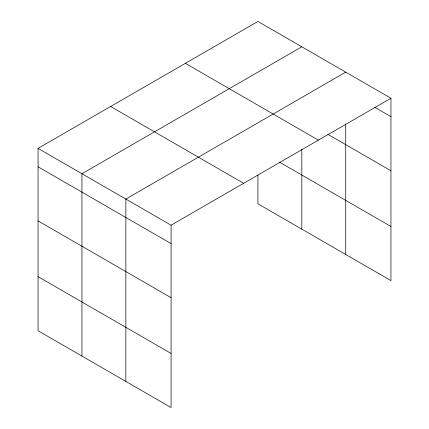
<?xml version="1.0" encoding="UTF-8"?>
<svg xmlns="http://www.w3.org/2000/svg" width="429" height="429" viewBox="0 0 429 429"><rect width="100%" height="100%" fill="white"/><g stroke="black" fill="none" stroke-linecap="round" stroke-linejoin="round"><path stroke-width="0.64" d="M38.052 148.391L171.074 225.187L171.074 407.55L38.052 330.754L38.052 148.391L257.926 21.45L390.948 98.246L390.948 280.609L257.926 203.813L257.926 175.091M301.823 46.793L81.95 173.734L81.95 356.097M345.72 72.136L125.847 199.077L125.847 381.44M171.074 225.187L390.948 98.246M374.71 107.288L390.948 116.661M327.815 134.315L390.948 170.763M185.366 63.342L318.388 140.138M279.295 162.044L390.948 226.507M110.612 106.499L243.634 183.301M38.052 166.801L171.074 243.597M38.052 220.903L171.074 297.705M38.052 276.646L171.074 353.448M345.72 123.943L345.72 254.499M301.823 149.169L301.823 229.156"/></g></svg>
